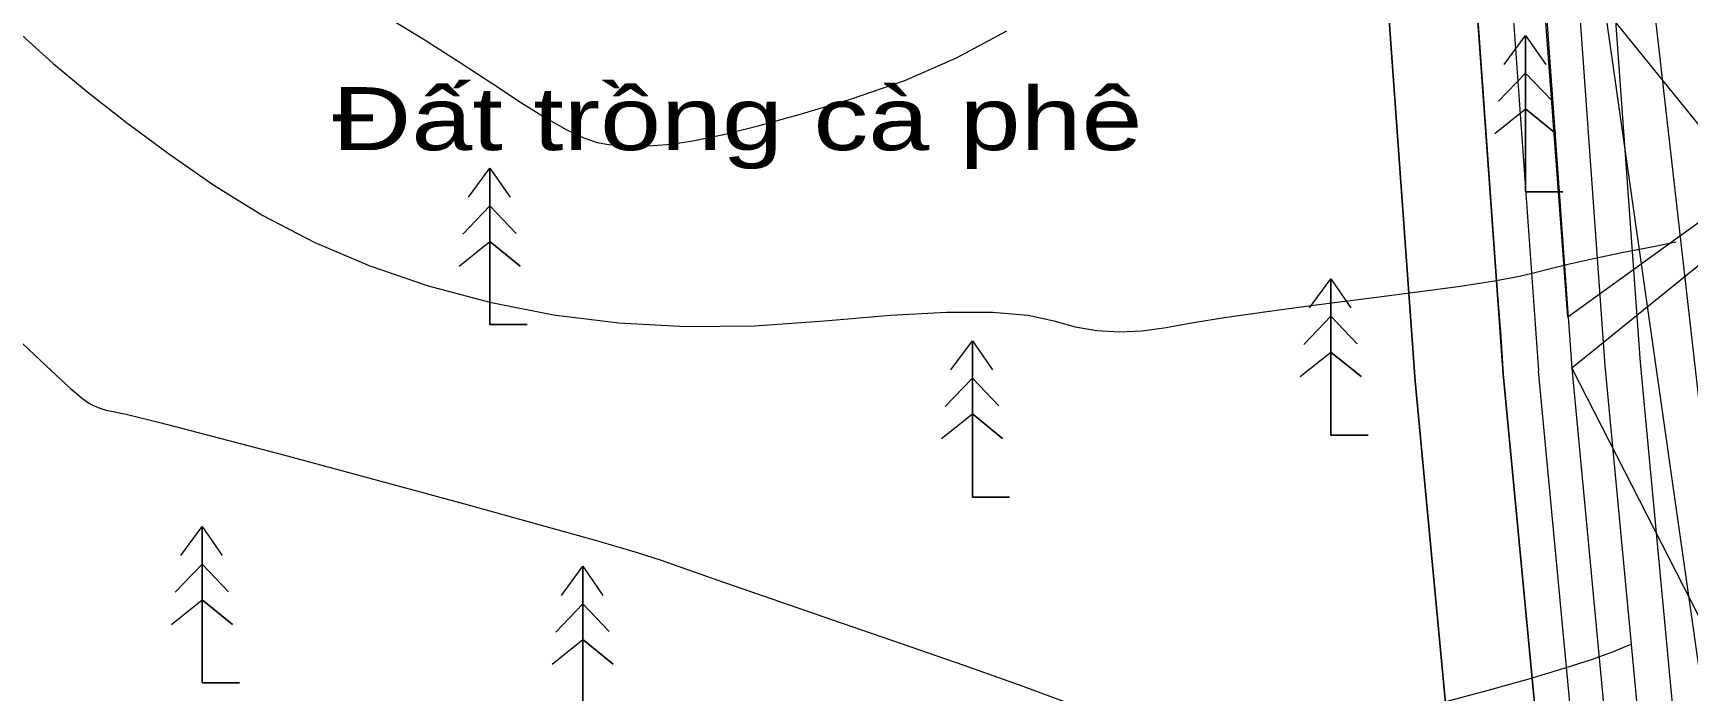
# Model space of a CAD drawing. Header units: metres. Extents: x 533049 to 537618, y 1849954 to 1852676.
# Drawn here: x 535964.4 to 536151.3, y 1851607.5 to 1851681.9 of the extents above; entities that cross this region are included whole.
import ezdxf

# ---------------------------------------------------------------- set-up
doc = ezdxf.new("R2010")
doc.units = ezdxf.units.M
doc.header["$LTSCALE"] = 2
for name, color, linetype, lineweight in [('13', 7, 'Continuous', 13), ('18', 7, 'Continuous', 13), ('19', 7, 'Continuous', 13), ('20', 7, 'Continuous', 13), ('50', 7, 'Continuous', 13), ('54', 7, 'Continuous', 13), ('55', 7, 'Continuous', 13), ('57', 7, 'Continuous', 13), ('60', 7, 'Continuous', 13)]:
    doc.layers.add(name, color=color, linetype=linetype, lineweight=lineweight)

msp = doc.modelspace()

# ---------------------------------------------------------------- linework, layer by layer
at = {"layer": '13'}
msp.add_lwpolyline([(536122.06, 1851869), (536138.21, 1851643.98), (536145.56, 1851566.06)], dxfattribs=at)
at = {"layer": '18'}
msp.add_lwpolyline([(536111.73, 1851764.98), (536120.52, 1851642.51), (536124.14, 1851604.12), (536112.38, 1851600.39), (536076.23, 1851587.37), (536052.92, 1851588.84), (536028.6, 1851590.38), (536020.08, 1851592.78), (535995.24, 1851599.78), (535977.2, 1851604.09), (535941.72, 1851608.55)], dxfattribs=at)
msp.add_lwpolyline([(536111.73, 1851764.98), (536120.52, 1851642.51), (536124.14, 1851604.12), (536112.38, 1851600.39), (536076.23, 1851587.37), (536052.92, 1851588.84), (536028.6, 1851590.38), (536020.08, 1851592.78), (535995.24, 1851599.78), (535977.2, 1851604.09), (535941.72, 1851608.55)], dxfattribs=at)
at = {"layer": '19'}
for points in [[(535931.83, 1851599.72), (535975.41, 1851594.23), (535992.72, 1851590.1), (536017.37, 1851583.15), (536026.91, 1851580.47), (536052.29, 1851578.86), (536077.67, 1851577.26), (536115.59, 1851590.92), (536134.86, 1851597.03), (536130.49, 1851643.34), (536121.71, 1851765.7)], [(535941.72, 1851608.55), (535977.2, 1851604.09), (535995.24, 1851599.78), (536020.08, 1851592.78), (536028.6, 1851590.38), (536052.92, 1851588.84), (536076.23, 1851587.37), (536112.38, 1851600.39), (536124.14, 1851604.12), (536120.52, 1851642.51), (536111.73, 1851764.98)]]:
    msp.add_lwpolyline(points, dxfattribs=at)
at = {"layer": '20'}
msp.add_lwpolyline([(536135.63, 1851692.42), (536160.35, 1851661.89), (536138.21, 1851643.98), (536166.05, 1851589.56)], dxfattribs=at)
at = {"layer": '50'}
msp.add_lwpolyline([(535864.09, 1851423.05), (536000.84, 1851463.59), (536121, 1851536.12), (536159.03, 1851583.93), (536135.62, 1851789.73), (535515.36, 1851926.72)], dxfattribs=at)
at = {"layer": '54'}
for p, q in [((536125.8, 1851869.26), (536141.95, 1851644.29)), ((536125.48, 1851769.04), (536134.48, 1851643.67))]:
    msp.add_line(p, q, dxfattribs=at)
for points in [[(536140.23, 1851582.67), (536134.48, 1851643.67)], [(536141.95, 1851644.29), (536147.22, 1851588.41), (536147.26, 1851588.07), (536147.33, 1851587.73), (536147.42, 1851587.39), (536147.54, 1851587.07), (536147.67, 1851586.75), (536147.83, 1851586.44), (536148.01, 1851586.14), (536148.21, 1851585.86), (536148.43, 1851585.59), (536148.67, 1851585.34), (536148.92, 1851585.1), (536149.19, 1851584.89), (536149.47, 1851584.69), (536149.77, 1851584.51), (536150.08, 1851584.35), (536150.39, 1851584.21), (536150.72, 1851584.1), (536151.06, 1851584.01), (536151.4, 1851583.94)]]:
    msp.add_lwpolyline(points, dxfattribs=at)
at = {"layer": '55'}
for p, q in [((536129.79, 1851869.55), (536145.94, 1851644.62)), ((536121.71, 1851765.7), (536130.49, 1851643.34))]:
    msp.add_line(p, q, dxfattribs=at)
msp.add_lwpolyline([(536145.94, 1851644.62), (536150.89, 1851592.04), (536150.97, 1851591.49), (536151.07, 1851590.95), (536151.22, 1851590.42), (536151.4, 1851589.89)], dxfattribs=at)
at = {"layer": '57'}
for p, q in [((536133.01, 1851681.59), (536133.01, 1851663.92)), ((536129.95, 1851674.15), (536133.01, 1851677.35)), ((536135.99, 1851674.22), (536133.01, 1851677.35)), ((536129.53, 1851670.53), (536133.01, 1851673.31)), ((536136.42, 1851670.53), (536133.01, 1851673.31)), ((536016.01, 1851666.59), (536016.01, 1851648.92)), ((536012.95, 1851659.15), (536016.01, 1851662.35)), ((536018.99, 1851659.22), (536016.01, 1851662.35)), ((536133.01, 1851663.92), (536137.22, 1851663.92)), ((536012.53, 1851655.53), (536016.01, 1851658.31)), ((536019.42, 1851655.53), (536016.01, 1851658.31)), ((536111.01, 1851654.09), (536111.01, 1851636.42)), ((536107.95, 1851646.65), (536111.01, 1851649.85)), ((536113.99, 1851646.72), (536111.01, 1851649.85)), ((536016.01, 1851648.92), (536020.22, 1851648.92)), ((536070.51, 1851647.09), (536070.51, 1851629.42)), ((536107.53, 1851643.03), (536111.01, 1851645.81)), ((536114.42, 1851643.03), (536111.01, 1851645.81)), ((536067.45, 1851639.65), (536070.51, 1851642.85)), ((536073.49, 1851639.72), (536070.51, 1851642.85)), ((536067.03, 1851636.03), (536070.51, 1851638.81)), ((536073.92, 1851636.03), (536070.51, 1851638.81)), ((536111.01, 1851636.42), (536115.22, 1851636.42)), ((536070.51, 1851629.42), (536074.72, 1851629.42)), ((535983.51, 1851626.09), (535983.51, 1851608.42)), ((535980.45, 1851618.65), (535983.51, 1851621.85)), ((535986.49, 1851618.72), (535983.51, 1851621.85)), ((536026.51, 1851621.59), (536026.51, 1851603.92)), ((535980.03, 1851615.03), (535983.51, 1851617.81)), ((535986.92, 1851615.03), (535983.51, 1851617.81)), ((536023.45, 1851614.15), (536026.51, 1851617.35)), ((536029.49, 1851614.22), (536026.51, 1851617.35)), ((536023.03, 1851610.53), (536026.51, 1851613.31)), ((536029.92, 1851610.53), (536026.51, 1851613.31)), ((535983.51, 1851608.42), (535987.72, 1851608.42))]:
    msp.add_line(p, q, dxfattribs=at)
msp.add_lwpolyline([(534435.02, 1852302.37), (534325.71, 1852049.19), (534353.83, 1851932.14), (534451.75, 1851760.49), (534494.45, 1851609.32), (534521.83, 1851454.44), (534874.05, 1851297.73), (534980, 1851227.29), (535025.24, 1851130.42), (535137.95, 1851046.53), (535351.89, 1851022.3), (535580.63, 1851242.44), (535635.17, 1851288.02), (535713.4, 1851370.26), (536002.39, 1851411.84), (536158.13, 1851571.22), (536125.74, 1851798.92), (536134.24, 1851845.92), (534499.3, 1852312.5)], close=True, dxfattribs=at)
for points in [[(535956.69, 1851560.01), (535985.64, 1851554.89), (535992.72, 1851590.1), (536026.91, 1851580.47), (536077.67, 1851577.26), (536081.94, 1851537.78), (536086.25, 1851537.67), (536114.32, 1851548.28), (536148.68, 1851567.03), (536164.96, 1851577.43), (536155.13, 1851662.3), (536137.77, 1851649.77), (536130.29, 1851750.32), (536102.51, 1851812.35), (536058.78, 1851858.16), (536057.66, 1851857.78), (536042.93, 1851872.2)], [(536135.63, 1851692.42), (536160.35, 1851661.89), (536138.21, 1851643.98), (536166.05, 1851589.56)], [(536004.06, 1851683.87), (536008.58, 1851681.13), (536012.66, 1851678.54), (536016.33, 1851676.12), (536019.56, 1851673.97), (536022.35, 1851672.24), (536024.71, 1851670.92), (536026.63, 1851670.01), (536028.12, 1851669.51), (536029.46, 1851669.27), (536030.97, 1851669.12), (536032.64, 1851669.08), (536034.48, 1851669.14), (536036.47, 1851669.3), (536038.95, 1851669.67), (536042.23, 1851670.37), (536046.31, 1851671.39), (536051.19, 1851672.75), (536056.87, 1851674.42), (536062.87, 1851676.51), (536068.72, 1851679.08), (536074.4, 1851682.13)], [(535963.14, 1851681.63), (535966.67, 1851678.44), (535970.61, 1851675.15), (535974.95, 1851671.76), (535979.69, 1851668.27), (535984.83, 1851664.68), (535990.36, 1851661.24), (535996.23, 1851658.2), (536002.46, 1851655.55), (536009.05, 1851653.3), (536015.99, 1851651.44), (536023.19, 1851650.03), (536030.58, 1851649.11), (536038.15, 1851648.69), (536045.9, 1851648.76), (536053.82, 1851649.33), (536061.27, 1851649.98), (536067.59, 1851650.3), (536072.77, 1851650.3), (536076.82, 1851649.98), (536079.73, 1851649.33)], [(536130.59, 1851678.3), (536133.01, 1851681.59), (536135.28, 1851678.3)], [(536130.59, 1851678.3), (536133.01, 1851681.59), (536135.28, 1851678.3)], [(536137.22, 1851663.92), (536133.01, 1851663.92), (536133.01, 1851681.59)], [(536129.95, 1851674.15), (536133.01, 1851677.35), (536135.99, 1851674.22)], [(536129.53, 1851670.53), (536133.01, 1851673.31), (536136.42, 1851670.53)], [(536013.59, 1851663.3), (536016.01, 1851666.59), (536018.28, 1851663.3)], [(536013.59, 1851663.3), (536016.01, 1851666.59), (536018.28, 1851663.3)], [(536020.22, 1851648.92), (536016.01, 1851648.92), (536016.01, 1851666.59)], [(536012.95, 1851659.15), (536016.01, 1851662.35), (536018.99, 1851659.22)], [(536012.53, 1851655.53), (536016.01, 1851658.31), (536019.42, 1851655.53)], [(536079.73, 1851649.33), (536082.11, 1851648.65), (536084.57, 1851648.24), (536087.1, 1851648.09), (536089.7, 1851648.21), (536092.39, 1851648.59), (536095.47, 1851649.14), (536099.27, 1851649.74), (536103.79, 1851650.39), (536109.03, 1851651.09), (536114.99, 1851651.85), (536120.81, 1851652.6), (536125.65, 1851653.27), (536129.49, 1851653.86), (536132.33, 1851654.38), (536134.19, 1851654.83), (536135.81, 1851655.27), (536137.97, 1851655.79), (536140.66, 1851656.39), (536143.88, 1851657.05), (536147.63, 1851657.79), (536149.96, 1851658.25)], [(536108.59, 1851650.8), (536111.01, 1851654.09), (536113.28, 1851650.8)], [(536108.59, 1851650.8), (536111.01, 1851654.09), (536113.28, 1851650.8)], [(536115.22, 1851636.42), (536111.01, 1851636.42), (536111.01, 1851654.09)], [(536107.95, 1851646.65), (536111.01, 1851649.85), (536113.99, 1851646.72)], [(535961.86, 1851648.07), (535965.91, 1851644.21), (535968.63, 1851641.7), (535970.01, 1851640.52), (535970.72, 1851640.05), (535971.39, 1851639.69), (535972.05, 1851639.41), (535972.67, 1851639.23), (535973.27, 1851639.14), (535974.93, 1851638.8), (535978.71, 1851637.86), (535984.63, 1851636.32), (535992.68, 1851634.18), (536002.85, 1851631.44), (536013.15, 1851628.65), (536021.55, 1851626.33), (536028.05, 1851624.5), (536032.65, 1851623.15), (536035.36, 1851622.28), (536037.82, 1851621.41), (536041.66, 1851620.07), (536046.88, 1851618.26), (536053.5, 1851615.97), (536061.5, 1851613.21), (536069.53, 1851610.42), (536076.22, 1851608.03), (536081.58, 1851606.06)], [(536068.09, 1851643.8), (536070.51, 1851647.09), (536072.78, 1851643.8)], [(536068.09, 1851643.8), (536070.51, 1851647.09), (536072.78, 1851643.8)], [(536074.72, 1851629.42), (536070.51, 1851629.42), (536070.51, 1851647.09)], [(536107.53, 1851643.03), (536111.01, 1851645.81), (536114.42, 1851643.03)], [(536067.45, 1851639.65), (536070.51, 1851642.85), (536073.49, 1851639.72)], [(536067.03, 1851636.03), (536070.51, 1851638.81), (536073.92, 1851636.03)], [(535981.09, 1851622.8), (535983.51, 1851626.09), (535985.78, 1851622.8)], [(535981.09, 1851622.8), (535983.51, 1851626.09), (535985.78, 1851622.8)], [(535987.72, 1851608.42), (535983.51, 1851608.42), (535983.51, 1851626.09)], [(535980.45, 1851618.65), (535983.51, 1851621.85), (535986.49, 1851618.72)], [(536024.09, 1851618.3), (536026.51, 1851621.59), (536028.78, 1851618.3)], [(536024.09, 1851618.3), (536026.51, 1851621.59), (536028.78, 1851618.3)], [(536030.72, 1851603.92), (536026.51, 1851603.92), (536026.51, 1851621.59)], [(535980.03, 1851615.03), (535983.51, 1851617.81), (535986.92, 1851615.03)], [(536023.45, 1851614.15), (536026.51, 1851617.35), (536029.49, 1851614.22)], [(536023.03, 1851610.53), (536026.51, 1851613.31), (536029.92, 1851610.53)], [(536123.57, 1851606.19), (536128.94, 1851607.63), (536133.54, 1851608.92), (536137.38, 1851610.06), (536140.44, 1851611.05), (536142.74, 1851611.9), (536144.57, 1851612.63), (536144.98, 1851612.78)]]:
    msp.add_lwpolyline(points, dxfattribs=at)
at = {"layer": '60'}
msp.add_lwpolyline([(536127.46, 1851685.54), (536127.76, 1851681.32), (536128.07, 1851677.1), (536128.37, 1851672.88), (536128.67, 1851668.66), (536128.98, 1851664.44), (536129.28, 1851660.22), (536129.58, 1851656), (536129.88, 1851651.78), (536130.19, 1851647.56), (536130.49, 1851643.34), (536134.86, 1851597.03), (536115.59, 1851590.92), (536077.67, 1851577.26), (536052.29, 1851578.86), (536026.91, 1851580.47), (536017.37, 1851583.15), (535992.72, 1851590.1), (535975.41, 1851594.23), (535931.83, 1851599.72)], dxfattribs=at)

# ---------------------------------------------------------------- texts
at = {"layer": '57', "width": 1.3}
msp.add_text('Đất trồng cà phê', height=7.122, dxfattribs=at).set_placement((535998.19, 1851668.63))

doc.saveas('drawing.dxf')
